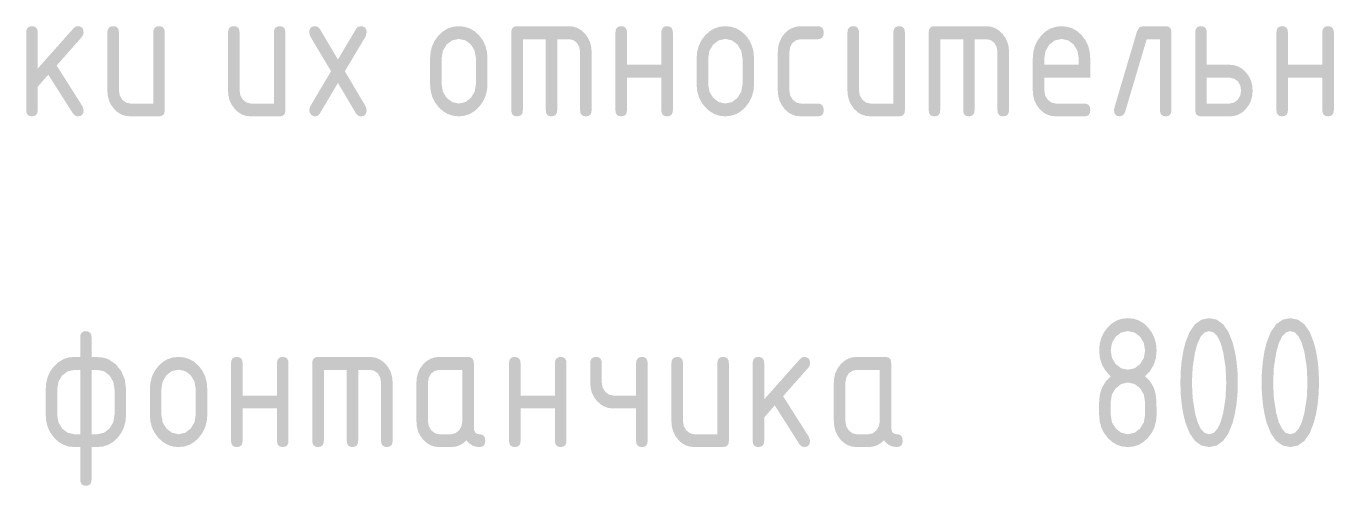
# Model space of a CAD drawing. Header units: millimetres. Extents: x -546 to 1681, y -650 to 1730.
# Drawn here: x 1047.81 to 1078.55, y 217.72 to 228.51 of the extents above; entities that cross this region are included whole.
import ezdxf

# ---------------------------------------------------------------- set-up
doc = ezdxf.new("R2010")
doc.units = ezdxf.units.MM

msp = doc.modelspace()

# ---------------------------------------------------------------- hatches: boundary and pattern name
h = msp.add_hatch(color=7)
h.dxf.hatch_style = 2
h.paths.add_polyline_path([(1048.083, 227.519), (1048.932, 228.472), (1048.973, 228.504), (1049.025, 228.514), (1049.085, 228.505), (1049.128, 228.476), (1049.153, 228.43), (1049.161, 228.366), (1049.151, 228.308), (1049.12, 228.26), (1048.528, 227.591), (1049.135, 226.634), (1049.161, 226.546), (1049.153, 226.479), (1049.128, 226.433), (1049.085, 226.406), (1049.025, 226.397), (1048.961, 226.413), (1048.913, 226.461), (1048.332, 227.375), (1048.083, 227.092), (1048.083, 226.546), (1048.075, 226.479), (1048.049, 226.433), (1048.007, 226.406), (1047.948, 226.397), (1047.888, 226.406), (1047.846, 226.433), (1047.82, 226.479), (1047.812, 226.546), (1047.812, 228.366), (1047.82, 228.43), (1047.846, 228.476), (1047.888, 228.505), (1047.948, 228.514), (1048.007, 228.505), (1048.049, 228.476), (1048.075, 228.43), (1048.083, 228.366)])
h = msp.add_hatch(color=7)
h.dxf.hatch_style = 2
h.paths.add_polyline_path([(1051.07, 228.366), (1051.07, 226.546), (1051.061, 226.479), (1051.036, 226.433), (1050.993, 226.406), (1050.934, 226.397), (1050.26, 226.397), (1050.151, 226.408), (1050.051, 226.44), (1049.96, 226.494), (1049.879, 226.571), (1049.809, 226.664), (1049.76, 226.766), (1049.73, 226.879), (1049.72, 227.003), (1049.72, 228.366), (1049.728, 228.43), (1049.754, 228.476), (1049.796, 228.505), (1049.856, 228.514), (1049.915, 228.505), (1049.958, 228.476), (1049.983, 228.43), (1049.992, 228.366), (1049.992, 227.003), (1050.012, 226.887), (1050.071, 226.787), (1050.158, 226.72), (1050.26, 226.698), (1050.799, 226.698), (1050.799, 228.366), (1050.807, 228.43), (1050.833, 228.476), (1050.875, 228.505), (1050.934, 228.514), (1050.993, 228.505), (1051.036, 228.476), (1051.061, 228.43)])
h = msp.add_hatch(color=7)
h.dxf.hatch_style = 2
h.paths.add_polyline_path([(1053.906, 228.366), (1053.906, 226.546), (1053.897, 226.479), (1053.872, 226.433), (1053.829, 226.406), (1053.77, 226.397), (1053.095, 226.397), (1052.986, 226.408), (1052.886, 226.44), (1052.796, 226.494), (1052.715, 226.571), (1052.645, 226.664), (1052.595, 226.766), (1052.566, 226.879), (1052.556, 227.003), (1052.556, 228.366), (1052.564, 228.43), (1052.59, 228.476), (1052.632, 228.505), (1052.692, 228.514), (1052.751, 228.505), (1052.794, 228.476), (1052.819, 228.43), (1052.828, 228.366), (1052.828, 227.003), (1052.847, 226.887), (1052.907, 226.787), (1052.994, 226.72), (1053.095, 226.698), (1053.635, 226.698), (1053.635, 228.366), (1053.643, 228.43), (1053.668, 228.476), (1053.711, 228.505), (1053.77, 228.514), (1053.829, 228.505), (1053.872, 228.476), (1053.897, 228.43)])
h = msp.add_hatch(color=7)
h.dxf.hatch_style = 2
h.paths.add_polyline_path([(1055.302, 227.456), (1055.792, 226.63), (1055.814, 226.546), (1055.806, 226.479), (1055.78, 226.433), (1055.738, 226.406), (1055.678, 226.397), (1055.613, 226.413), (1055.566, 226.461), (1055.139, 227.181), (1054.713, 226.461), (1054.665, 226.413), (1054.6, 226.397), (1054.549, 226.407), (1054.506, 226.44), (1054.475, 226.49), (1054.464, 226.546), (1054.487, 226.63), (1054.977, 227.456), (1054.487, 228.277), (1054.464, 228.366), (1054.473, 228.43), (1054.498, 228.476), (1054.541, 228.505), (1054.6, 228.514), (1054.665, 228.498), (1054.713, 228.451), (1055.139, 227.731), (1055.566, 228.451), (1055.613, 228.498), (1055.678, 228.514), (1055.738, 228.505), (1055.78, 228.478), (1055.806, 228.432), (1055.814, 228.366), (1055.792, 228.277)])
h = msp.add_hatch(color=7)
h.paths.add_polyline_path([(1057.305, 227.151), (1057.305, 227.756), (1057.317, 227.909), (1057.353, 228.049), (1057.415, 228.177), (1057.501, 228.294), (1057.605, 228.391), (1057.719, 228.459), (1057.844, 228.5), (1057.98, 228.514), (1058.116, 228.5), (1058.24, 228.46), (1058.354, 228.392), (1058.458, 228.298), (1058.545, 228.181), (1058.606, 228.053), (1058.642, 227.911), (1058.654, 227.756), (1058.654, 227.151), (1058.642, 227.001), (1058.604, 226.862), (1058.541, 226.734), (1058.455, 226.617), (1058.352, 226.521), (1058.238, 226.452), (1058.114, 226.411), (1057.98, 226.397), (1057.844, 226.411), (1057.719, 226.452), (1057.605, 226.521), (1057.501, 226.617), (1057.415, 226.734), (1057.353, 226.862), (1057.317, 227.001)])
h.paths.add_polyline_path([(1058.383, 227.155), (1058.383, 227.76), (1058.354, 227.934), (1058.266, 228.082), (1058.136, 228.181), (1057.98, 228.214), (1057.824, 228.181), (1057.693, 228.082), (1057.605, 227.934), (1057.576, 227.76), (1057.576, 227.155), (1057.605, 226.978), (1057.693, 226.833), (1057.824, 226.732), (1057.98, 226.698), (1058.136, 226.732), (1058.266, 226.833), (1058.354, 226.98)])
h = msp.add_hatch(color=7)
h.dxf.hatch_style = 2
h.paths.add_polyline_path([(1059.349, 228.514), (1060.563, 228.514), (1060.671, 228.503), (1060.77, 228.47), (1060.861, 228.416), (1060.943, 228.34), (1061.013, 228.247), (1061.062, 228.144), (1061.092, 228.031), (1061.102, 227.909), (1061.102, 226.546), (1061.093, 226.479), (1061.068, 226.433), (1061.025, 226.406), (1060.966, 226.397), (1060.906, 226.406), (1060.864, 226.433), (1060.839, 226.479), (1060.83, 226.546), (1060.83, 227.909), (1060.811, 228.026), (1060.755, 228.124), (1060.667, 228.189), (1060.563, 228.209), (1060.292, 228.209), (1060.292, 226.546), (1060.283, 226.479), (1060.258, 226.433), (1060.215, 226.406), (1060.155, 226.397), (1060.098, 226.406), (1060.057, 226.433), (1060.032, 226.479), (1060.024, 226.546), (1060.024, 228.209), (1059.485, 228.209), (1059.485, 226.546), (1059.476, 226.479), (1059.451, 226.433), (1059.408, 226.406), (1059.349, 226.397), (1059.289, 226.406), (1059.247, 226.433), (1059.221, 226.479), (1059.213, 226.546), (1059.213, 228.366), (1059.221, 228.43), (1059.247, 228.476), (1059.289, 228.505)])
h = msp.add_hatch(color=7)
h.dxf.hatch_style = 2
h.paths.add_polyline_path([(1061.932, 227.304), (1061.932, 226.546), (1061.924, 226.479), (1061.899, 226.433), (1061.856, 226.406), (1061.797, 226.397), (1061.737, 226.406), (1061.695, 226.433), (1061.669, 226.479), (1061.661, 226.546), (1061.661, 228.366), (1061.669, 228.43), (1061.695, 228.476), (1061.737, 228.505), (1061.797, 228.514), (1061.856, 228.505), (1061.899, 228.476), (1061.924, 228.43), (1061.932, 228.366), (1061.932, 227.608), (1062.739, 227.608), (1062.739, 228.366), (1062.748, 228.43), (1062.773, 228.476), (1062.815, 228.505), (1062.874, 228.514), (1062.934, 228.505), (1062.977, 228.476), (1063.002, 228.43), (1063.011, 228.366), (1063.011, 226.546), (1063.002, 226.479), (1062.977, 226.433), (1062.934, 226.406), (1062.874, 226.397), (1062.815, 226.406), (1062.773, 226.433), (1062.748, 226.479), (1062.739, 226.546), (1062.739, 227.304)])
h = msp.add_hatch(color=7)
h.paths.add_polyline_path([(1063.569, 227.151), (1063.569, 227.756), (1063.581, 227.909), (1063.618, 228.049), (1063.679, 228.177), (1063.766, 228.294), (1063.869, 228.391), (1063.984, 228.459), (1064.108, 228.5), (1064.244, 228.514), (1064.38, 228.5), (1064.505, 228.46), (1064.619, 228.392), (1064.723, 228.298), (1064.809, 228.181), (1064.87, 228.053), (1064.907, 227.911), (1064.919, 227.756), (1064.919, 227.151), (1064.906, 227.001), (1064.868, 226.862), (1064.806, 226.734), (1064.719, 226.617), (1064.617, 226.521), (1064.503, 226.452), (1064.378, 226.411), (1064.244, 226.397), (1064.108, 226.411), (1063.984, 226.452), (1063.869, 226.521), (1063.766, 226.617), (1063.679, 226.734), (1063.618, 226.862), (1063.581, 227.001)])
h.paths.add_polyline_path([(1064.648, 227.155), (1064.648, 227.76), (1064.619, 227.934), (1064.531, 228.082), (1064.4, 228.181), (1064.244, 228.214), (1064.088, 228.181), (1063.958, 228.082), (1063.869, 227.934), (1063.841, 227.76), (1063.841, 227.155), (1063.869, 226.978), (1063.958, 226.833), (1064.088, 226.732), (1064.244, 226.698), (1064.4, 226.732), (1064.531, 226.833), (1064.619, 226.98)])
h = msp.add_hatch(color=7)
h.dxf.hatch_style = 2
h.paths.add_polyline_path([(1065.749, 227.909), (1065.749, 227.003), (1065.769, 226.887), (1065.829, 226.787), (1065.916, 226.72), (1066.017, 226.698), (1066.42, 226.698), (1066.48, 226.688), (1066.522, 226.66), (1066.548, 226.612), (1066.556, 226.546), (1066.548, 226.479), (1066.522, 226.433), (1066.48, 226.406), (1066.42, 226.397), (1066.017, 226.397), (1065.908, 226.408), (1065.808, 226.44), (1065.717, 226.494), (1065.636, 226.571), (1065.567, 226.664), (1065.517, 226.766), (1065.487, 226.879), (1065.477, 227.003), (1065.477, 227.909), (1065.487, 228.031), (1065.517, 228.144), (1065.567, 228.247), (1065.636, 228.34), (1065.717, 228.416), (1065.808, 228.47), (1065.908, 228.503), (1066.017, 228.514), (1066.42, 228.514), (1066.48, 228.504), (1066.522, 228.476), (1066.548, 228.428), (1066.556, 228.362), (1066.548, 228.295), (1066.522, 228.247), (1066.48, 228.219), (1066.42, 228.209), (1066.017, 228.209), (1065.912, 228.187), (1065.825, 228.124), (1065.769, 228.026)])
h = msp.add_hatch(color=7)
h.dxf.hatch_style = 2
h.paths.add_polyline_path([(1068.464, 228.366), (1068.464, 226.546), (1068.456, 226.479), (1068.43, 226.433), (1068.388, 226.406), (1068.328, 226.397), (1067.654, 226.397), (1067.545, 226.408), (1067.445, 226.44), (1067.354, 226.494), (1067.273, 226.571), (1067.204, 226.664), (1067.154, 226.766), (1067.124, 226.879), (1067.114, 227.003), (1067.114, 228.366), (1067.123, 228.43), (1067.148, 228.476), (1067.191, 228.505), (1067.25, 228.514), (1067.31, 228.505), (1067.352, 228.476), (1067.378, 228.43), (1067.386, 228.366), (1067.386, 227.003), (1067.406, 226.887), (1067.465, 226.787), (1067.552, 226.72), (1067.654, 226.698), (1068.193, 226.698), (1068.193, 228.366), (1068.202, 228.43), (1068.227, 228.476), (1068.269, 228.505), (1068.328, 228.514), (1068.388, 228.505), (1068.43, 228.476), (1068.456, 228.43)])
h = msp.add_hatch(color=7)
h.dxf.hatch_style = 2
h.paths.add_polyline_path([(1069.159, 228.514), (1070.373, 228.514), (1070.481, 228.503), (1070.58, 228.47), (1070.67, 228.416), (1070.753, 228.34), (1070.822, 228.247), (1070.872, 228.144), (1070.902, 228.031), (1070.912, 227.909), (1070.912, 226.546), (1070.903, 226.479), (1070.878, 226.433), (1070.835, 226.406), (1070.776, 226.397), (1070.716, 226.406), (1070.674, 226.433), (1070.648, 226.479), (1070.64, 226.546), (1070.64, 227.909), (1070.621, 228.026), (1070.564, 228.124), (1070.477, 228.189), (1070.373, 228.209), (1070.101, 228.209), (1070.101, 226.546), (1070.093, 226.479), (1070.067, 226.433), (1070.025, 226.406), (1069.965, 226.397), (1069.908, 226.406), (1069.867, 226.433), (1069.842, 226.479), (1069.834, 226.546), (1069.834, 228.209), (1069.294, 228.209), (1069.294, 226.546), (1069.286, 226.479), (1069.261, 226.433), (1069.218, 226.406), (1069.159, 226.397), (1069.099, 226.406), (1069.057, 226.433), (1069.031, 226.479), (1069.023, 226.546), (1069.023, 228.366), (1069.031, 228.43), (1069.057, 228.476), (1069.099, 228.505)])
h = msp.add_hatch(color=7)
h.paths.add_polyline_path([(1072.146, 228.214), (1071.99, 228.181), (1071.859, 228.082), (1071.771, 227.936), (1071.742, 227.76), (1071.742, 227.608), (1072.549, 227.608), (1072.549, 227.76), (1072.52, 227.936), (1072.432, 228.082), (1072.302, 228.181)])
h.paths.add_polyline_path([(1071.742, 227.304), (1071.742, 227.003), (1071.762, 226.887), (1071.822, 226.787), (1071.909, 226.72), (1072.01, 226.698), (1072.684, 226.698), (1072.744, 226.688), (1072.786, 226.66), (1072.812, 226.612), (1072.82, 226.546), (1072.812, 226.479), (1072.786, 226.433), (1072.744, 226.406), (1072.684, 226.397), (1072.01, 226.397), (1071.901, 226.408), (1071.801, 226.44), (1071.71, 226.494), (1071.629, 226.571), (1071.56, 226.664), (1071.51, 226.766), (1071.48, 226.879), (1071.47, 227.003), (1071.47, 227.756), (1071.483, 227.909), (1071.519, 228.049), (1071.581, 228.177), (1071.667, 228.294), (1071.771, 228.391), (1071.885, 228.459), (1072.01, 228.5), (1072.146, 228.514), (1072.281, 228.5), (1072.406, 228.46), (1072.52, 228.392), (1072.624, 228.298), (1072.711, 228.181), (1072.772, 228.053), (1072.808, 227.913), (1072.82, 227.76), (1072.82, 227.304)])
h = msp.add_hatch(color=7)
h.dxf.hatch_style = 2
h.paths.add_polyline_path([(1074.054, 228.514), (1074.593, 228.514), (1074.652, 228.505), (1074.695, 228.476), (1074.72, 228.43), (1074.729, 228.366), (1074.729, 226.546), (1074.72, 226.479), (1074.695, 226.433), (1074.652, 226.406), (1074.593, 226.397), (1074.534, 226.406), (1074.491, 226.433), (1074.466, 226.479), (1074.458, 226.546), (1074.458, 228.209), (1074.148, 228.209), (1073.639, 226.499), (1073.594, 226.423), (1073.515, 226.397), (1073.455, 226.407), (1073.413, 226.435), (1073.387, 226.483), (1073.379, 226.549), (1073.387, 226.596), (1073.919, 228.391), (1073.972, 228.484)])
h = msp.add_hatch(color=7)
h.paths.add_polyline_path([(1076.637, 227.003), (1076.627, 226.88), (1076.598, 226.768), (1076.548, 226.665), (1076.479, 226.571), (1076.398, 226.494), (1076.307, 226.44), (1076.207, 226.408), (1076.098, 226.397), (1075.423, 226.397), (1075.364, 226.406), (1075.321, 226.433), (1075.296, 226.479), (1075.287, 226.546), (1075.287, 228.366), (1075.296, 228.43), (1075.321, 228.476), (1075.364, 228.505), (1075.423, 228.514), (1075.483, 228.505), (1075.525, 228.476), (1075.551, 228.43), (1075.559, 228.366), (1075.559, 227.608), (1076.098, 227.608), (1076.207, 227.597), (1076.307, 227.564), (1076.398, 227.508), (1076.479, 227.43), (1076.548, 227.339), (1076.598, 227.237), (1076.627, 227.125)])
h.paths.add_polyline_path([(1076.366, 227.003), (1076.347, 227.12), (1076.291, 227.219), (1076.203, 227.282), (1076.098, 227.304), (1075.559, 227.304), (1075.559, 226.698), (1076.098, 226.698), (1076.201, 226.72), (1076.286, 226.787), (1076.346, 226.885)])
h = msp.add_hatch(color=7)
h.dxf.hatch_style = 2
h.paths.add_polyline_path([(1077.467, 227.304), (1077.467, 226.546), (1077.459, 226.479), (1077.434, 226.433), (1077.391, 226.406), (1077.332, 226.397), (1077.272, 226.406), (1077.23, 226.433), (1077.204, 226.479), (1077.196, 226.546), (1077.196, 228.366), (1077.204, 228.43), (1077.23, 228.476), (1077.272, 228.505), (1077.332, 228.514), (1077.391, 228.505), (1077.434, 228.476), (1077.459, 228.43), (1077.467, 228.366), (1077.467, 227.608), (1078.274, 227.608), (1078.274, 228.366), (1078.283, 228.43), (1078.308, 228.476), (1078.35, 228.505), (1078.409, 228.514), (1078.469, 228.505), (1078.512, 228.476), (1078.537, 228.43), (1078.546, 228.366), (1078.546, 226.546), (1078.537, 226.479), (1078.512, 226.433), (1078.469, 226.406), (1078.409, 226.397), (1078.35, 226.406), (1078.308, 226.433), (1078.283, 226.479), (1078.274, 226.546), (1078.274, 227.304)])
h = msp.add_hatch(color=7)
h.paths.add_polyline_path([(1073.705, 218.933), (1073.861, 218.968), (1073.992, 219.069), (1074.08, 219.214), (1074.109, 219.391), (1074.109, 219.691), (1074.08, 219.866), (1073.992, 220.013), (1073.861, 220.114), (1073.705, 220.148), (1073.549, 220.114), (1073.419, 220.013), (1073.33, 219.868), (1073.302, 219.691), (1073.302, 219.391), (1073.33, 219.214), (1073.419, 219.069), (1073.549, 218.968)])
h.paths.add_polyline_path([(1073.705, 218.633), (1073.569, 218.646), (1073.445, 218.687), (1073.33, 218.756), (1073.227, 218.853), (1073.14, 218.969), (1073.079, 219.097), (1073.042, 219.236), (1073.03, 219.386), (1073.03, 219.691), (1073.047, 219.87), (1073.098, 220.03), (1073.183, 220.173), (1073.302, 220.296), (1073.183, 220.42), (1073.098, 220.562), (1073.047, 220.723), (1073.03, 220.901), (1073.042, 221.054), (1073.079, 221.194), (1073.14, 221.323), (1073.227, 221.439), (1073.33, 221.536), (1073.445, 221.605), (1073.569, 221.646), (1073.705, 221.659), (1073.839, 221.646), (1073.964, 221.605), (1074.078, 221.536), (1074.18, 221.439), (1074.267, 221.323), (1074.329, 221.194), (1074.367, 221.054), (1074.38, 220.901), (1074.363, 220.723), (1074.312, 220.562), (1074.227, 220.42), (1074.109, 220.296), (1074.198, 220.209), (1074.268, 220.112), (1074.32, 220.006), (1074.354, 219.89), (1074.366, 219.813), (1074.374, 219.703), (1074.378, 219.561), (1074.38, 219.386), (1074.367, 219.236), (1074.329, 219.097), (1074.267, 218.969), (1074.18, 218.853), (1074.078, 218.756), (1073.964, 218.687), (1073.839, 218.646)])
h.paths.add_polyline_path([(1073.705, 220.449), (1073.861, 220.481), (1073.992, 220.58), (1074.08, 220.727), (1074.109, 220.901), (1074.08, 221.077), (1073.992, 221.223), (1073.861, 221.322), (1073.705, 221.355), (1073.549, 221.322), (1073.419, 221.223), (1073.33, 221.077), (1073.302, 220.901), (1073.33, 220.727), (1073.419, 220.58), (1073.549, 220.481)])
h = msp.add_hatch(color=7)
h.paths.add_polyline_path([(1076.017, 220.144), (1076, 220.511), (1075.946, 220.855), (1075.885, 221.074), (1075.809, 221.23), (1075.719, 221.324), (1075.614, 221.355), (1075.51, 221.324), (1075.42, 221.23), (1075.343, 221.073), (1075.282, 220.851), (1075.228, 220.505), (1075.21, 220.144), (1075.228, 219.781), (1075.282, 219.437), (1075.343, 219.217), (1075.418, 219.06), (1075.508, 218.965), (1075.614, 218.933), (1075.719, 218.965), (1075.809, 219.06), (1075.885, 219.217), (1075.946, 219.437), (1076, 219.781)])
h.paths.add_polyline_path([(1076.289, 220.144), (1076.281, 219.883), (1076.258, 219.64), (1076.22, 219.415), (1076.168, 219.208), (1076.069, 218.956), (1075.943, 218.776), (1075.791, 218.668), (1075.614, 218.633), (1075.435, 218.668), (1075.282, 218.776), (1075.156, 218.956), (1075.056, 219.208), (1075.006, 219.415), (1074.969, 219.64), (1074.946, 219.883), (1074.939, 220.144), (1074.946, 220.408), (1074.969, 220.652), (1075.006, 220.878), (1075.056, 221.084), (1075.156, 221.336), (1075.282, 221.516), (1075.435, 221.624), (1075.614, 221.659), (1075.791, 221.624), (1075.943, 221.516), (1076.069, 221.336), (1076.168, 221.084), (1076.22, 220.876), (1076.258, 220.65), (1076.281, 220.407)])
h = msp.add_hatch(color=7)
h.paths.add_polyline_path([(1077.926, 220.144), (1077.909, 220.511), (1077.854, 220.855), (1077.793, 221.074), (1077.718, 221.23), (1077.628, 221.324), (1077.522, 221.355), (1077.419, 221.324), (1077.328, 221.23), (1077.252, 221.073), (1077.191, 220.851), (1077.136, 220.505), (1077.119, 220.144), (1077.136, 219.781), (1077.191, 219.437), (1077.251, 219.217), (1077.327, 219.06), (1077.417, 218.965), (1077.522, 218.933), (1077.628, 218.965), (1077.718, 219.06), (1077.793, 219.217), (1077.854, 219.437), (1077.909, 219.781)])
h.paths.add_polyline_path([(1078.197, 220.144), (1078.189, 219.883), (1078.166, 219.64), (1078.129, 219.415), (1078.076, 219.208), (1077.978, 218.956), (1077.852, 218.776), (1077.7, 218.668), (1077.522, 218.633), (1077.344, 218.668), (1077.191, 218.776), (1077.065, 218.956), (1076.964, 219.208), (1076.914, 219.415), (1076.878, 219.64), (1076.855, 219.883), (1076.847, 220.144), (1076.855, 220.408), (1076.878, 220.652), (1076.914, 220.878), (1076.964, 221.084), (1077.065, 221.336), (1077.191, 221.516), (1077.344, 221.624), (1077.522, 221.659), (1077.7, 221.624), (1077.852, 221.516), (1077.978, 221.336), (1078.076, 221.084), (1078.129, 220.876), (1078.166, 220.65), (1078.189, 220.407)])
h = msp.add_hatch(color=7)
h.paths.add_polyline_path([(1049.082, 218.933), (1049.082, 220.445), (1048.946, 220.445), (1048.79, 220.412), (1048.659, 220.313), (1048.571, 220.167), (1048.542, 219.991), (1048.542, 219.386), (1048.571, 219.213), (1048.659, 219.064), (1048.79, 218.967), (1048.946, 218.933)])
h.paths.add_polyline_path([(1049.082, 218.633), (1048.946, 218.633), (1048.81, 218.646), (1048.685, 218.687), (1048.571, 218.756), (1048.467, 218.853), (1048.381, 218.969), (1048.319, 219.097), (1048.283, 219.236), (1048.271, 219.386), (1048.271, 219.991), (1048.283, 220.144), (1048.319, 220.284), (1048.381, 220.413), (1048.467, 220.529), (1048.571, 220.626), (1048.685, 220.695), (1048.81, 220.736), (1048.946, 220.749), (1049.082, 220.749), (1049.082, 221.206), (1049.09, 221.271), (1049.115, 221.317), (1049.156, 221.345), (1049.213, 221.355), (1049.273, 221.345), (1049.315, 221.317), (1049.341, 221.271), (1049.349, 221.206), (1049.349, 220.749), (1049.478, 220.746), (1049.587, 220.736), (1049.676, 220.719), (1049.745, 220.694), (1049.917, 220.58), (1050.047, 220.415), (1050.131, 220.214), (1050.16, 219.991), (1050.16, 219.386), (1050.147, 219.236), (1050.11, 219.097), (1050.049, 218.969), (1049.964, 218.853), (1049.86, 218.756), (1049.745, 218.687), (1049.62, 218.646), (1049.484, 218.633), (1049.349, 218.633), (1049.349, 217.871), (1049.341, 217.807), (1049.315, 217.76), (1049.273, 217.732), (1049.213, 217.723), (1049.156, 217.732), (1049.115, 217.76), (1049.09, 217.807), (1049.082, 217.871)])
h.paths.add_polyline_path([(1049.349, 218.933), (1049.484, 218.933), (1049.641, 218.968), (1049.772, 219.069), (1049.859, 219.215), (1049.888, 219.386), (1049.888, 219.991), (1049.859, 220.167), (1049.772, 220.313), (1049.641, 220.412), (1049.484, 220.445), (1049.349, 220.445)])
h = msp.add_hatch(color=7)
h.paths.add_polyline_path([(1050.719, 219.386), (1050.719, 219.991), (1050.731, 220.144), (1050.767, 220.284), (1050.829, 220.413), (1050.915, 220.529), (1051.019, 220.626), (1051.133, 220.695), (1051.258, 220.736), (1051.394, 220.749), (1051.53, 220.736), (1051.654, 220.695), (1051.768, 220.628), (1051.872, 220.533), (1051.959, 220.417), (1052.02, 220.288), (1052.056, 220.146), (1052.069, 219.991), (1052.069, 219.386), (1052.056, 219.236), (1052.018, 219.097), (1051.956, 218.969), (1051.869, 218.853), (1051.767, 218.756), (1051.653, 218.687), (1051.528, 218.646), (1051.394, 218.633), (1051.258, 218.646), (1051.133, 218.687), (1051.019, 218.756), (1050.915, 218.853), (1050.829, 218.969), (1050.767, 219.097), (1050.731, 219.236)])
h.paths.add_polyline_path([(1051.797, 219.391), (1051.797, 219.996), (1051.768, 220.169), (1051.68, 220.318), (1051.55, 220.417), (1051.394, 220.449), (1051.238, 220.417), (1051.107, 220.318), (1051.019, 220.169), (1050.99, 219.996), (1050.99, 219.391), (1051.019, 219.214), (1051.107, 219.069), (1051.238, 218.968), (1051.394, 218.933), (1051.55, 218.968), (1051.68, 219.069), (1051.768, 219.215)])
h = msp.add_hatch(color=7)
h.dxf.hatch_style = 2
h.paths.add_polyline_path([(1052.899, 219.539), (1052.899, 218.781), (1052.89, 218.715), (1052.865, 218.669), (1052.823, 218.642), (1052.763, 218.633), (1052.704, 218.642), (1052.661, 218.669), (1052.636, 218.715), (1052.627, 218.781), (1052.627, 220.601), (1052.636, 220.665), (1052.661, 220.712), (1052.704, 220.74), (1052.763, 220.749), (1052.823, 220.74), (1052.865, 220.712), (1052.89, 220.665), (1052.899, 220.601), (1052.899, 219.843), (1053.706, 219.843), (1053.706, 220.601), (1053.714, 220.665), (1053.74, 220.712), (1053.782, 220.74), (1053.841, 220.749), (1053.901, 220.74), (1053.943, 220.712), (1053.969, 220.665), (1053.977, 220.601), (1053.977, 218.781), (1053.969, 218.715), (1053.943, 218.669), (1053.901, 218.642), (1053.841, 218.633), (1053.782, 218.642), (1053.74, 218.669), (1053.714, 218.715), (1053.706, 218.781), (1053.706, 219.539)])
h = msp.add_hatch(color=7)
h.dxf.hatch_style = 2
h.paths.add_polyline_path([(1054.672, 220.749), (1055.886, 220.749), (1055.994, 220.738), (1056.093, 220.705), (1056.183, 220.651), (1056.266, 220.576), (1056.336, 220.482), (1056.385, 220.379), (1056.415, 220.266), (1056.425, 220.144), (1056.425, 218.781), (1056.416, 218.715), (1056.391, 218.669), (1056.348, 218.642), (1056.289, 218.633), (1056.229, 218.642), (1056.187, 218.669), (1056.162, 218.715), (1056.153, 218.781), (1056.153, 220.144), (1056.134, 220.261), (1056.078, 220.36), (1055.99, 220.424), (1055.886, 220.445), (1055.615, 220.445), (1055.615, 218.781), (1055.606, 218.715), (1055.581, 218.669), (1055.538, 218.642), (1055.478, 218.633), (1055.421, 218.642), (1055.38, 218.669), (1055.355, 218.715), (1055.347, 218.781), (1055.347, 220.445), (1054.808, 220.445), (1054.808, 218.781), (1054.799, 218.715), (1054.774, 218.669), (1054.731, 218.642), (1054.672, 218.633), (1054.612, 218.642), (1054.57, 218.669), (1054.544, 218.715), (1054.536, 218.781), (1054.536, 220.601), (1054.544, 220.665), (1054.57, 220.712), (1054.612, 220.74)])
h = msp.add_hatch(color=7)
h.paths.add_polyline_path([(1058.062, 220.445), (1057.523, 220.445), (1057.418, 220.423), (1057.331, 220.36), (1057.275, 220.261), (1057.255, 220.144), (1057.255, 219.238), (1057.275, 219.122), (1057.335, 219.022), (1057.422, 218.955), (1057.523, 218.933), (1057.795, 218.933), (1057.897, 218.955), (1057.983, 219.022), (1058.043, 219.121), (1058.062, 219.238)])
h.paths.add_polyline_path([(1058.601, 218.781), (1058.593, 218.715), (1058.568, 218.669), (1058.527, 218.642), (1058.469, 218.633), (1058.378, 218.642), (1058.296, 218.671), (1058.224, 218.72), (1058.16, 218.789), (1058.08, 218.72), (1057.993, 218.671), (1057.898, 218.642), (1057.795, 218.633), (1057.523, 218.633), (1057.414, 218.643), (1057.314, 218.675), (1057.224, 218.729), (1057.142, 218.806), (1057.073, 218.899), (1057.023, 219.001), (1056.994, 219.114), (1056.984, 219.238), (1056.984, 220.144), (1056.994, 220.266), (1057.023, 220.379), (1057.073, 220.482), (1057.142, 220.576), (1057.224, 220.651), (1057.314, 220.705), (1057.414, 220.738), (1057.523, 220.749), (1058.197, 220.749), (1058.257, 220.74), (1058.3, 220.712), (1058.325, 220.665), (1058.334, 220.601), (1058.334, 219.086), (1058.342, 219.019), (1058.368, 218.971), (1058.41, 218.943), (1058.469, 218.933), (1058.527, 218.924), (1058.568, 218.895), (1058.593, 218.848)])
h = msp.add_hatch(color=7)
h.dxf.hatch_style = 2
h.paths.add_polyline_path([(1059.432, 219.539), (1059.432, 218.781), (1059.423, 218.715), (1059.398, 218.669), (1059.356, 218.642), (1059.296, 218.633), (1059.237, 218.642), (1059.194, 218.669), (1059.169, 218.715), (1059.16, 218.781), (1059.16, 220.601), (1059.169, 220.665), (1059.194, 220.712), (1059.237, 220.74), (1059.296, 220.749), (1059.356, 220.74), (1059.398, 220.712), (1059.423, 220.665), (1059.432, 220.601), (1059.432, 219.843), (1060.239, 219.843), (1060.239, 220.601), (1060.247, 220.665), (1060.273, 220.712), (1060.315, 220.74), (1060.374, 220.749), (1060.433, 220.74), (1060.476, 220.712), (1060.502, 220.665), (1060.51, 220.601), (1060.51, 218.781), (1060.502, 218.715), (1060.476, 218.669), (1060.433, 218.642), (1060.374, 218.633), (1060.315, 218.642), (1060.273, 218.669), (1060.247, 218.715), (1060.239, 218.781), (1060.239, 219.539)])
h = msp.add_hatch(color=7)
h.dxf.hatch_style = 2
h.paths.add_polyline_path([(1062.419, 220.601), (1062.419, 218.781), (1062.41, 218.715), (1062.385, 218.669), (1062.342, 218.642), (1062.282, 218.633), (1062.223, 218.642), (1062.181, 218.669), (1062.156, 218.715), (1062.147, 218.781), (1062.147, 219.539), (1061.608, 219.539), (1061.501, 219.55), (1061.402, 219.583), (1061.311, 219.637), (1061.227, 219.712), (1061.158, 219.805), (1061.108, 219.906), (1061.079, 220.016), (1061.069, 220.135), (1061.069, 220.601), (1061.077, 220.665), (1061.103, 220.712), (1061.145, 220.74), (1061.205, 220.749), (1061.264, 220.74), (1061.306, 220.712), (1061.332, 220.665), (1061.34, 220.601), (1061.34, 220.148), (1061.36, 220.031), (1061.42, 219.932), (1061.507, 219.865), (1061.608, 219.843), (1062.147, 219.843), (1062.147, 220.601), (1062.156, 220.665), (1062.181, 220.712), (1062.223, 220.74), (1062.282, 220.749), (1062.342, 220.74), (1062.385, 220.712), (1062.41, 220.665)])
h = msp.add_hatch(color=7)
h.dxf.hatch_style = 2
h.paths.add_polyline_path([(1064.327, 220.601), (1064.327, 218.781), (1064.319, 218.715), (1064.293, 218.669), (1064.251, 218.642), (1064.191, 218.633), (1063.517, 218.633), (1063.408, 218.643), (1063.308, 218.675), (1063.217, 218.729), (1063.136, 218.806), (1063.067, 218.899), (1063.017, 219.001), (1062.987, 219.114), (1062.977, 219.238), (1062.977, 220.601), (1062.986, 220.665), (1063.011, 220.712), (1063.054, 220.74), (1063.113, 220.749), (1063.173, 220.74), (1063.215, 220.712), (1063.241, 220.665), (1063.249, 220.601), (1063.249, 219.238), (1063.269, 219.122), (1063.328, 219.022), (1063.415, 218.955), (1063.517, 218.933), (1064.056, 218.933), (1064.056, 220.601), (1064.064, 220.665), (1064.09, 220.712), (1064.132, 220.74), (1064.191, 220.749), (1064.251, 220.74), (1064.293, 220.712), (1064.319, 220.665)])
h = msp.add_hatch(color=7)
h.dxf.hatch_style = 2
h.paths.add_polyline_path([(1065.158, 219.754), (1066.006, 220.707), (1066.047, 220.739), (1066.1, 220.749), (1066.159, 220.74), (1066.202, 220.712), (1066.227, 220.665), (1066.236, 220.601), (1066.225, 220.543), (1066.194, 220.495), (1065.602, 219.827), (1066.209, 218.87), (1066.236, 218.781), (1066.227, 218.715), (1066.202, 218.669), (1066.159, 218.642), (1066.1, 218.633), (1066.035, 218.648), (1065.987, 218.696), (1065.406, 219.611), (1065.158, 219.327), (1065.158, 218.781), (1065.149, 218.715), (1065.124, 218.669), (1065.081, 218.642), (1065.022, 218.633), (1064.962, 218.642), (1064.92, 218.669), (1064.894, 218.715), (1064.886, 218.781), (1064.886, 220.601), (1064.894, 220.665), (1064.92, 220.712), (1064.962, 220.74), (1065.022, 220.749), (1065.081, 220.74), (1065.124, 220.712), (1065.149, 220.665), (1065.158, 220.601)])
h = msp.add_hatch(color=7)
h.paths.add_polyline_path([(1067.873, 220.445), (1067.334, 220.445), (1067.229, 220.423), (1067.142, 220.36), (1067.086, 220.261), (1067.066, 220.144), (1067.066, 219.238), (1067.086, 219.122), (1067.146, 219.022), (1067.233, 218.955), (1067.334, 218.933), (1067.605, 218.933), (1067.708, 218.955), (1067.793, 219.022), (1067.853, 219.121), (1067.873, 219.238)])
h.paths.add_polyline_path([(1068.412, 218.781), (1068.403, 218.715), (1068.378, 218.669), (1068.337, 218.642), (1068.28, 218.633), (1068.189, 218.642), (1068.107, 218.671), (1068.035, 218.72), (1067.971, 218.789), (1067.891, 218.72), (1067.804, 218.671), (1067.709, 218.642), (1067.605, 218.633), (1067.334, 218.633), (1067.225, 218.643), (1067.125, 218.675), (1067.034, 218.729), (1066.953, 218.806), (1066.884, 218.899), (1066.834, 219.001), (1066.804, 219.114), (1066.794, 219.238), (1066.794, 220.144), (1066.804, 220.266), (1066.834, 220.379), (1066.884, 220.482), (1066.953, 220.576), (1067.034, 220.651), (1067.125, 220.705), (1067.225, 220.738), (1067.334, 220.749), (1068.008, 220.749), (1068.068, 220.74), (1068.11, 220.712), (1068.136, 220.665), (1068.144, 220.601), (1068.144, 219.086), (1068.153, 219.019), (1068.178, 218.971), (1068.221, 218.943), (1068.28, 218.933), (1068.337, 218.924), (1068.378, 218.895), (1068.403, 218.848)])

doc.saveas('drawing.dxf')
